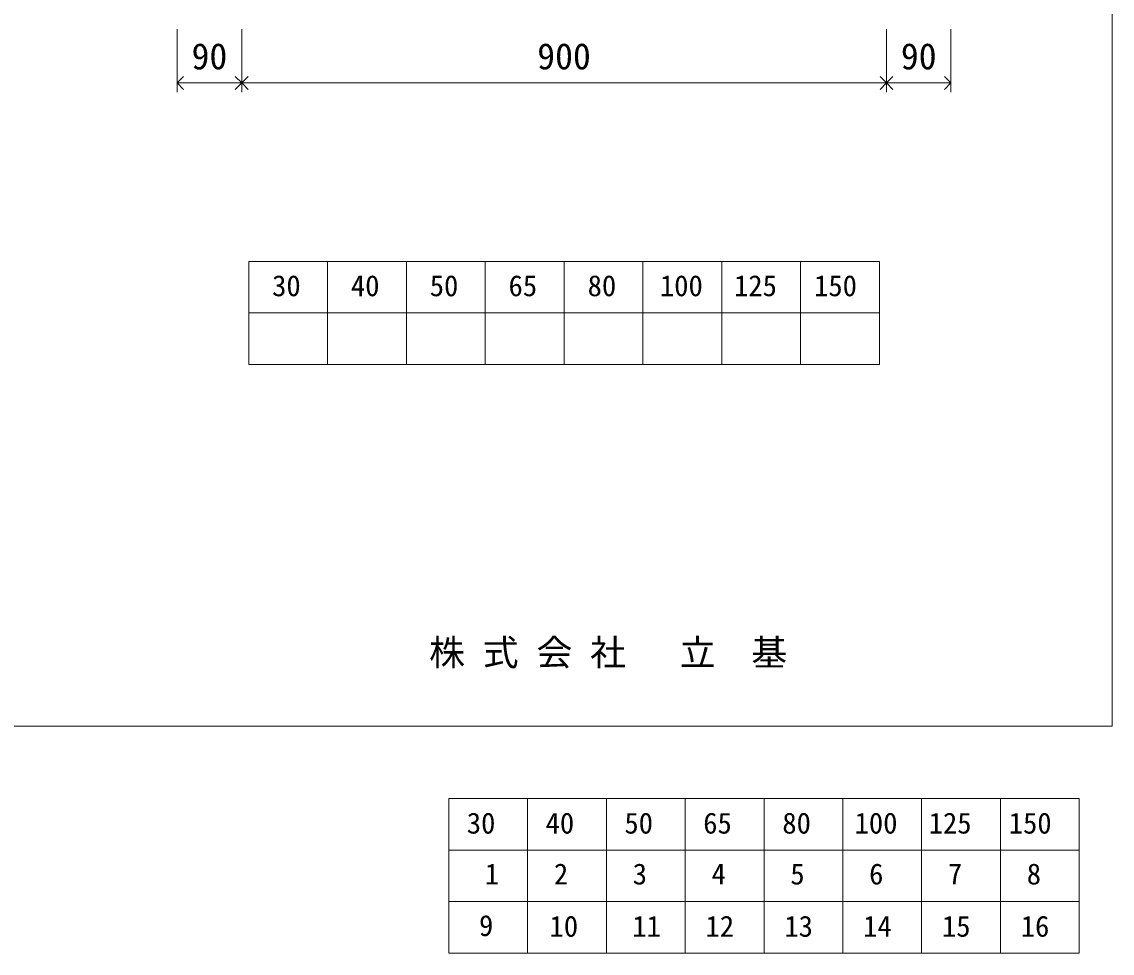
# Model space of a CAD drawing. Units: millimetres, scale not verified. Extents: x -4890 to 18490, y -2296 to 2296.
# Drawn here: x 3368 to 4890, y -2296 to -996 of the extents above; entities that cross this region are included whole.
import ezdxf
from ezdxf.enums import TextEntityAlignment as Align

# ---------------------------------------------------------------- set-up
doc = ezdxf.new("R2010")
doc.units = ezdxf.units.MM
doc.header["$LTSCALE"] = 10
for name, color, linetype, lineweight in [('0-2_waku', 7, 'Continuous', 18), ('0-5_sunpou', 7, 'Continuous', 5), ('0-D_文字１', 7, 'Continuous', 18), ('1-4_文字２', 7, 'Continuous', 5)]:
    doc.layers.add(name, color=color, linetype=linetype, lineweight=lineweight)
doc.styles.add('ＭＳ ゴシック', font='')
doc.styles.get('ＭＳ ゴシック').set_extended_font_data('MS Gothic')

# ---------------------------------------------------------------- blocks, each defined once
blk = doc.blocks.new('_Open90')
at = {"layer": '0-5_sunpou'}
blk.add_line((0, 0), (-1, 0), dxfattribs=at)
blk.add_lwpolyline([(-0.5, 0.5), (0, 0), (-0.5, -0.5)], dxfattribs=at)

msp = doc.modelspace()

# ---------------------------------------------------------------- linework, layer by layer
at = {"layer": '0-2_waku'}
for p, q in [((4890, 2295.96), (4890, -1979.04)), ((4890, 2295.96), (4890, -1979.04)), ((3685, -1330.04), (3685, -1474.04)), ((3685, -1330.04), (3685, -1474.04)), ((3685, -1330.04), (3685, -1474.04)), ((3685, -1330.04), (3685, -1474.04)), ((3685, -1330.04), (4565, -1330.04)), ((3795, -1330.04), (3795, -1474.04)), ((3905, -1330.04), (3905, -1474.04)), ((3905, -1330.04), (3905, -1474.04)), ((4015, -1330.04), (4015, -1474.04)), ((4125, -1330.04), (4125, -1474.04)), ((4235, -1330.04), (4235, -1474.04)), ((4345, -1330.04), (4345, -1474.04)), ((4455, -1330.04), (4455, -1474.04)), ((4565, -1330.04), (4565, -1474.04)), ((3685, -1402.04), (4565, -1402.04)), ((3685, -1474.04), (4565, -1474.04)), ((-1230, -1979.04), (4890, -1979.04)), ((-1230, -1979.04), (4890, -1979.04))]:
    msp.add_line(p, q, dxfattribs=at)
at = {"layer": '0-5_sunpou'}
for p, q in [((3585, -1006.04), (3585, -1093.96)), ((3675, -1006.04), (3675, -1093.96)), ((3675, -1006.04), (3675, -1093.96)), ((4575, -1006.04), (4575, -1093.96)), ((4575, -1006.04), (4575, -1093.96)), ((4665, -1006.04), (4665, -1093.96)), ((3603, -1080.96), (3657, -1080.96)), ((3693, -1080.96), (4557, -1080.96)), ((4593, -1080.96), (4647, -1080.96))]:
    msp.add_line(p, q, dxfattribs=at)
at = {"layer": '1-4_文字２'}
for p, q in [((3964.03, -2079.97), (3964.03, -2223.97)), ((3964.03, -2079.97), (3964.03, -2223.97)), ((3964.03, -2079.97), (3964.03, -2223.97)), ((3964.03, -2079.97), (3964.03, -2223.97)), ((3964.03, -2079.97), (4844.03, -2079.97)), ((3964.03, -2079.97), (3964.03, -2223.97)), ((3964.03, -2079.97), (3964.03, -2223.97)), ((3964.03, -2079.97), (3964.03, -2223.97)), ((3964.03, -2079.97), (3964.03, -2223.97)), ((3964.03, -2079.97), (4844.03, -2079.97)), ((4074.03, -2079.97), (4074.03, -2223.97)), ((4074.03, -2079.97), (4074.03, -2223.97)), ((4184.03, -2079.97), (4184.03, -2223.97)), ((4184.03, -2079.97), (4184.03, -2223.97)), ((4184.03, -2079.97), (4184.03, -2223.97)), ((4184.03, -2079.97), (4184.03, -2223.97)), ((4294.03, -2079.97), (4294.03, -2223.97)), ((4294.03, -2079.97), (4294.03, -2223.97)), ((4404.03, -2079.97), (4404.03, -2223.97)), ((4404.03, -2079.97), (4404.03, -2223.97)), ((4514.03, -2079.97), (4514.03, -2223.97)), ((4514.03, -2079.97), (4514.03, -2223.97)), ((4624.03, -2079.97), (4624.03, -2223.97)), ((4624.03, -2079.97), (4624.03, -2223.97)), ((4734.03, -2079.97), (4734.03, -2223.97)), ((4734.03, -2079.97), (4734.03, -2223.97)), ((4844.03, -2079.97), (4844.03, -2223.97)), ((4844.03, -2079.97), (4844.03, -2223.97)), ((3964.03, -2151.97), (4844.03, -2151.97)), ((3964.03, -2151.97), (4844.03, -2151.97)), ((3964.03, -2223.97), (4844.03, -2223.97)), ((3964.03, -2223.97), (4844.03, -2223.97)), ((3964.03, -2223.97), (3964.03, -2295.97)), ((3964.03, -2223.97), (3964.03, -2295.97)), ((3964.03, -2223.97), (3964.03, -2295.97)), ((3964.03, -2223.97), (3964.03, -2295.97)), ((3964.03, -2223.97), (4844.03, -2223.97)), ((3964.03, -2223.97), (3964.03, -2295.97)), ((3964.03, -2223.97), (3964.03, -2295.97)), ((3964.03, -2223.97), (3964.03, -2295.97)), ((3964.03, -2223.97), (3964.03, -2295.97)), ((3964.03, -2223.97), (4844.03, -2223.97)), ((4074.03, -2223.97), (4074.03, -2295.97)), ((4074.03, -2223.97), (4074.03, -2295.97)), ((4184.03, -2223.97), (4184.03, -2295.97)), ((4184.03, -2223.97), (4184.03, -2295.97)), ((4184.03, -2223.97), (4184.03, -2295.97)), ((4184.03, -2223.97), (4184.03, -2295.97)), ((4294.03, -2223.97), (4294.03, -2295.97)), ((4294.03, -2223.97), (4294.03, -2295.97)), ((4404.03, -2223.97), (4404.03, -2295.97)), ((4404.03, -2223.97), (4404.03, -2295.97)), ((4514.03, -2223.97), (4514.03, -2295.97)), ((4514.03, -2223.97), (4514.03, -2295.97)), ((4624.03, -2223.97), (4624.03, -2295.97)), ((4624.03, -2223.97), (4624.03, -2295.97)), ((4734.03, -2223.97), (4734.03, -2295.97)), ((4734.03, -2223.97), (4734.03, -2295.97)), ((4844.03, -2223.97), (4844.03, -2295.97)), ((4844.03, -2223.97), (4844.03, -2295.97)), ((3964.03, -2295.97), (4844.03, -2295.97)), ((3964.03, -2295.97), (4844.03, -2295.97))]:
    msp.add_line(p, q, dxfattribs=at)

# ---------------------------------------------------------------- block references
at = {"layer": '0-5_sunpou', "xscale": 18, "yscale": 18, "rotation": 180}
for p in [(3585, -1080.96), (3675, -1080.96), (4575, -1080.96)]:
    msp.add_blockref('_Open90', p, dxfattribs=at)
at = {"layer": '0-5_sunpou', "xscale": 18, "yscale": 18}
for p in [(3675, -1080.96), (4575, -1080.96), (4665, -1080.96)]:
    msp.add_blockref('_Open90', p, dxfattribs=at)

# ---------------------------------------------------------------- texts
at = {"layer": '0-5_sunpou', "style": 'ＭＳ ゴシック'}
for s, p in [('90', (3605, -1072.96)), ('900', (4087.5, -1072.96)), ('90', (4595, -1072.96))]:
    msp.add_text(s, height=36.66, dxfattribs=at).set_placement(p, align=Align.BOTTOM_LEFT)
at = {"layer": '0-D_文字１', "style": 'ＭＳ ゴシック'}
for s, height, p in [('30', 29.33, (3717.46, -1387.47)), ('40', 29.33, (3827.46, -1387.47)), ('50', 29.33, (3937.46, -1387.47)), ('65', 29.33, (4047.46, -1387.47)), ('80', 29.33, (4157.86, -1387.47)), ('100', 29.33, (4258.74, -1387.47)), ('125', 29.33, (4362.13, -1387.47)), ('150', 29.33, (4473.89, -1387.47)), ('株 式 会 社 \u3000立\u3000基', 36.66, (3936.53, -1905.4))]:
    msp.add_text(s, height=height, dxfattribs=at).set_placement(p, align=Align.BOTTOM_LEFT)
at = {"layer": '1-4_文字２', "style": 'ＭＳ ゴシック'}
for s, p in [('30', (3989.19, -2137.79)), ('30', (3989.19, -2137.79)), ('40', (4099.19, -2137.79)), ('40', (4099.19, -2137.79)), ('50', (4209.19, -2137.79)), ('50', (4209.19, -2137.79)), ('65', (4319.19, -2137.79)), ('65', (4319.19, -2137.79)), ('80', (4429.59, -2137.79)), ('80', (4429.59, -2137.79)), ('100', (4530.47, -2137.79)), ('100', (4530.47, -2137.79)), ('125', (4633.86, -2137.79)), ('125', (4633.86, -2137.79)), ('150', (4745.62, -2137.79)), ('150', (4745.62, -2137.79)), ('1', (4014.33, -2208.82)), ('2', (4110.77, -2208.82)), ('3', (4220.77, -2208.82)), ('4', (4330.77, -2208.82)), ('5', (4440.77, -2208.82)), ('6', (4550.77, -2208.82)), ('7', (4660.77, -2208.82)), ('8', (4770.77, -2208.82)), ('9', (4006.27, -2280.82)), ('10', (4104.68, -2281.79)), ('11', (4220.18, -2281.79)), ('12', (4322.39, -2281.79)), ('13', (4432.39, -2281.79)), ('14', (4542.39, -2281.79)), ('15', (4652.39, -2281.79)), ('16', (4762.39, -2281.79))]:
    msp.add_text(s, height=29.33, dxfattribs=at).set_placement(p, align=Align.BOTTOM_LEFT)

doc.saveas('drawing.dxf')
